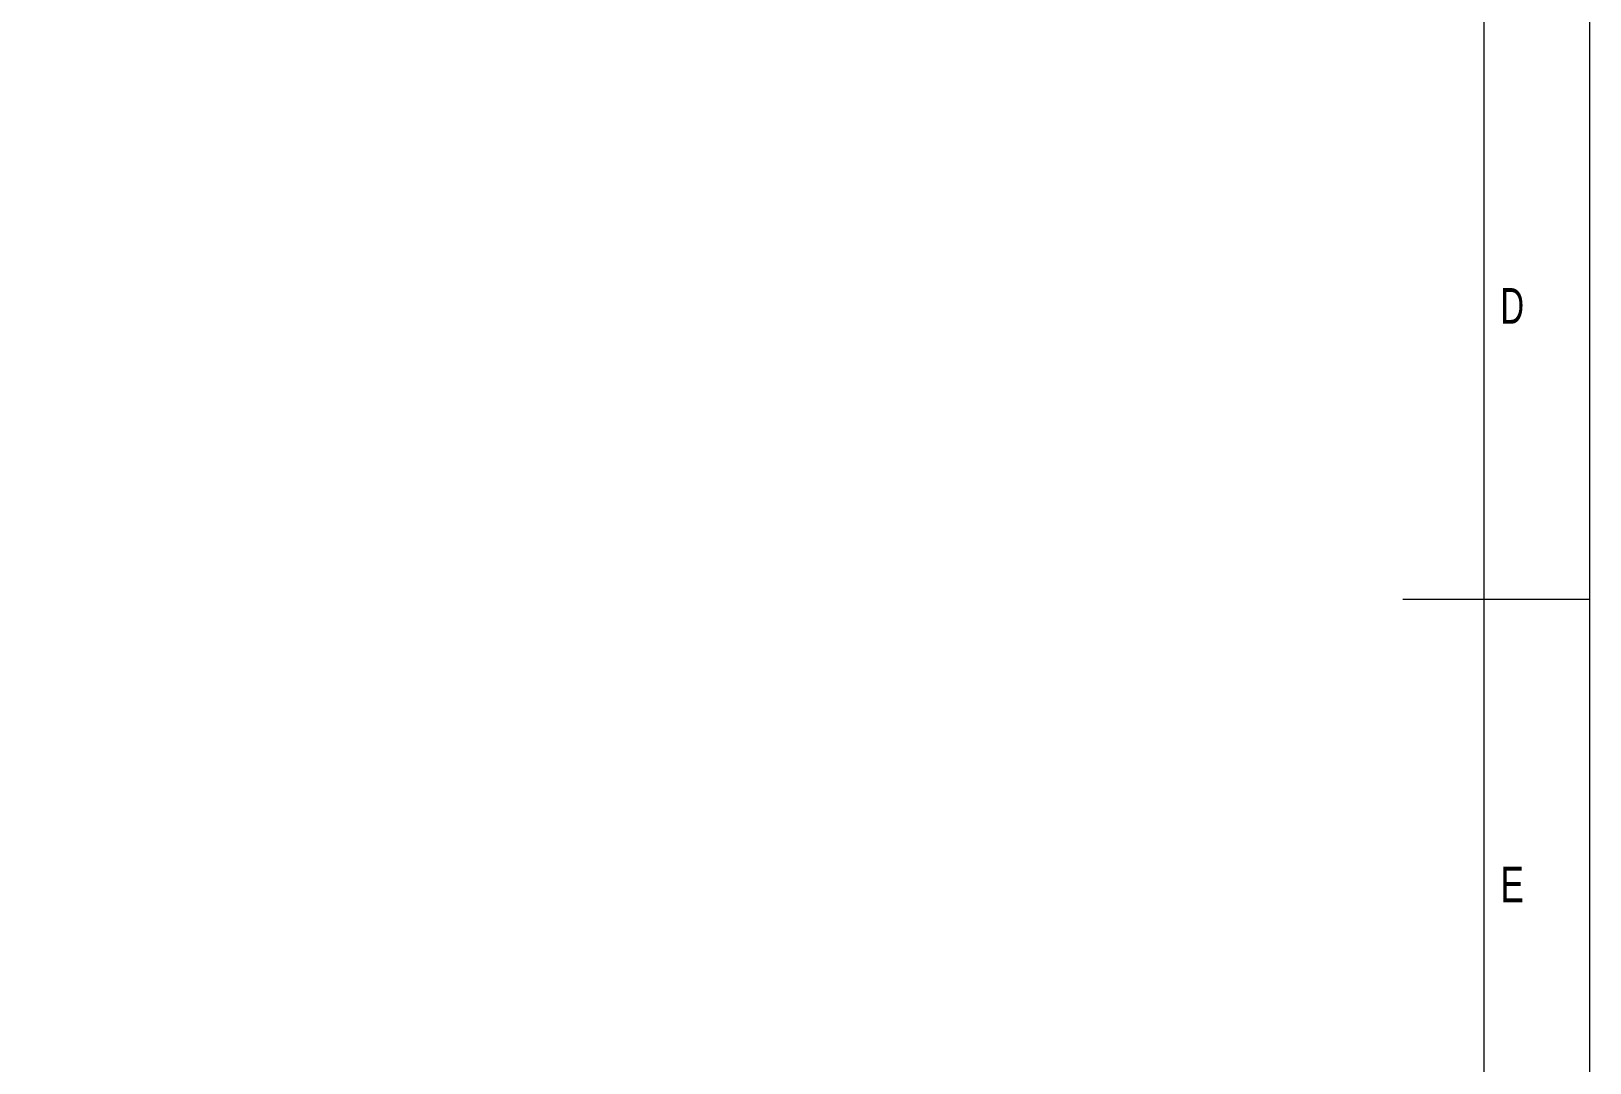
# Model space of a CAD drawing. Units: millimetres at full size. Extents: x -19442 to 19442, y -5866 to 5866.
# Drawn here: x 8772 to 10691, y 87 to 1357 of the extents above; entities that cross this region are included whole.
import ezdxf
from ezdxf.enums import TextEntityAlignment as Align

# ---------------------------------------------------------------- set-up
doc = ezdxf.new("R2010")
doc.units = ezdxf.units.MM
doc.header["$LTSCALE"] = 3.6
doc.layers.add('1-2_Defpoints', color=134, linetype='Continuous', lineweight=9)
doc.layers.add('1-3_99_図枠', color=134, linetype='Continuous', lineweight=9)
doc.styles.add('ＭＳ Ｐゴシック', font='')
doc.styles.get('ＭＳ Ｐゴシック').set_extended_font_data('MS PGothic')

msp = doc.modelspace()

# ---------------------------------------------------------------- linework, layer by layer
at = {"layer": '1-2_Defpoints'}
msp.add_lwpolyline([(2634.798, -2190.619), (10691.206, -2190.619), (10691.206, 3505.831), (2634.798, 3505.831)], close=True, dxfattribs=at)
at = {"layer": '1-3_99_図枠'}
msp.add_line((10691.206, 657.315), (10461.183, 657.315), dxfattribs=at)
msp.add_lwpolyline([(3024.437, -2061.188), (10561.193, -2061.188), (10561.193, 3375.818), (3024.437, 3375.818)], close=True, dxfattribs=at)

# ---------------------------------------------------------------- texts
at = {"layer": '1-3_99_図枠', "style": 'ＭＳ Ｐゴシック'}
for s, width, p in [('D', 0.7, (10581.195, 983.376)), ('E', 0.75, (10581.195, 271.247))]:
    msp.add_text(s, height=43.99, dxfattribs=dict(at, width=width)).set_placement(p, align=Align.BOTTOM_LEFT)

doc.saveas('drawing.dxf')
